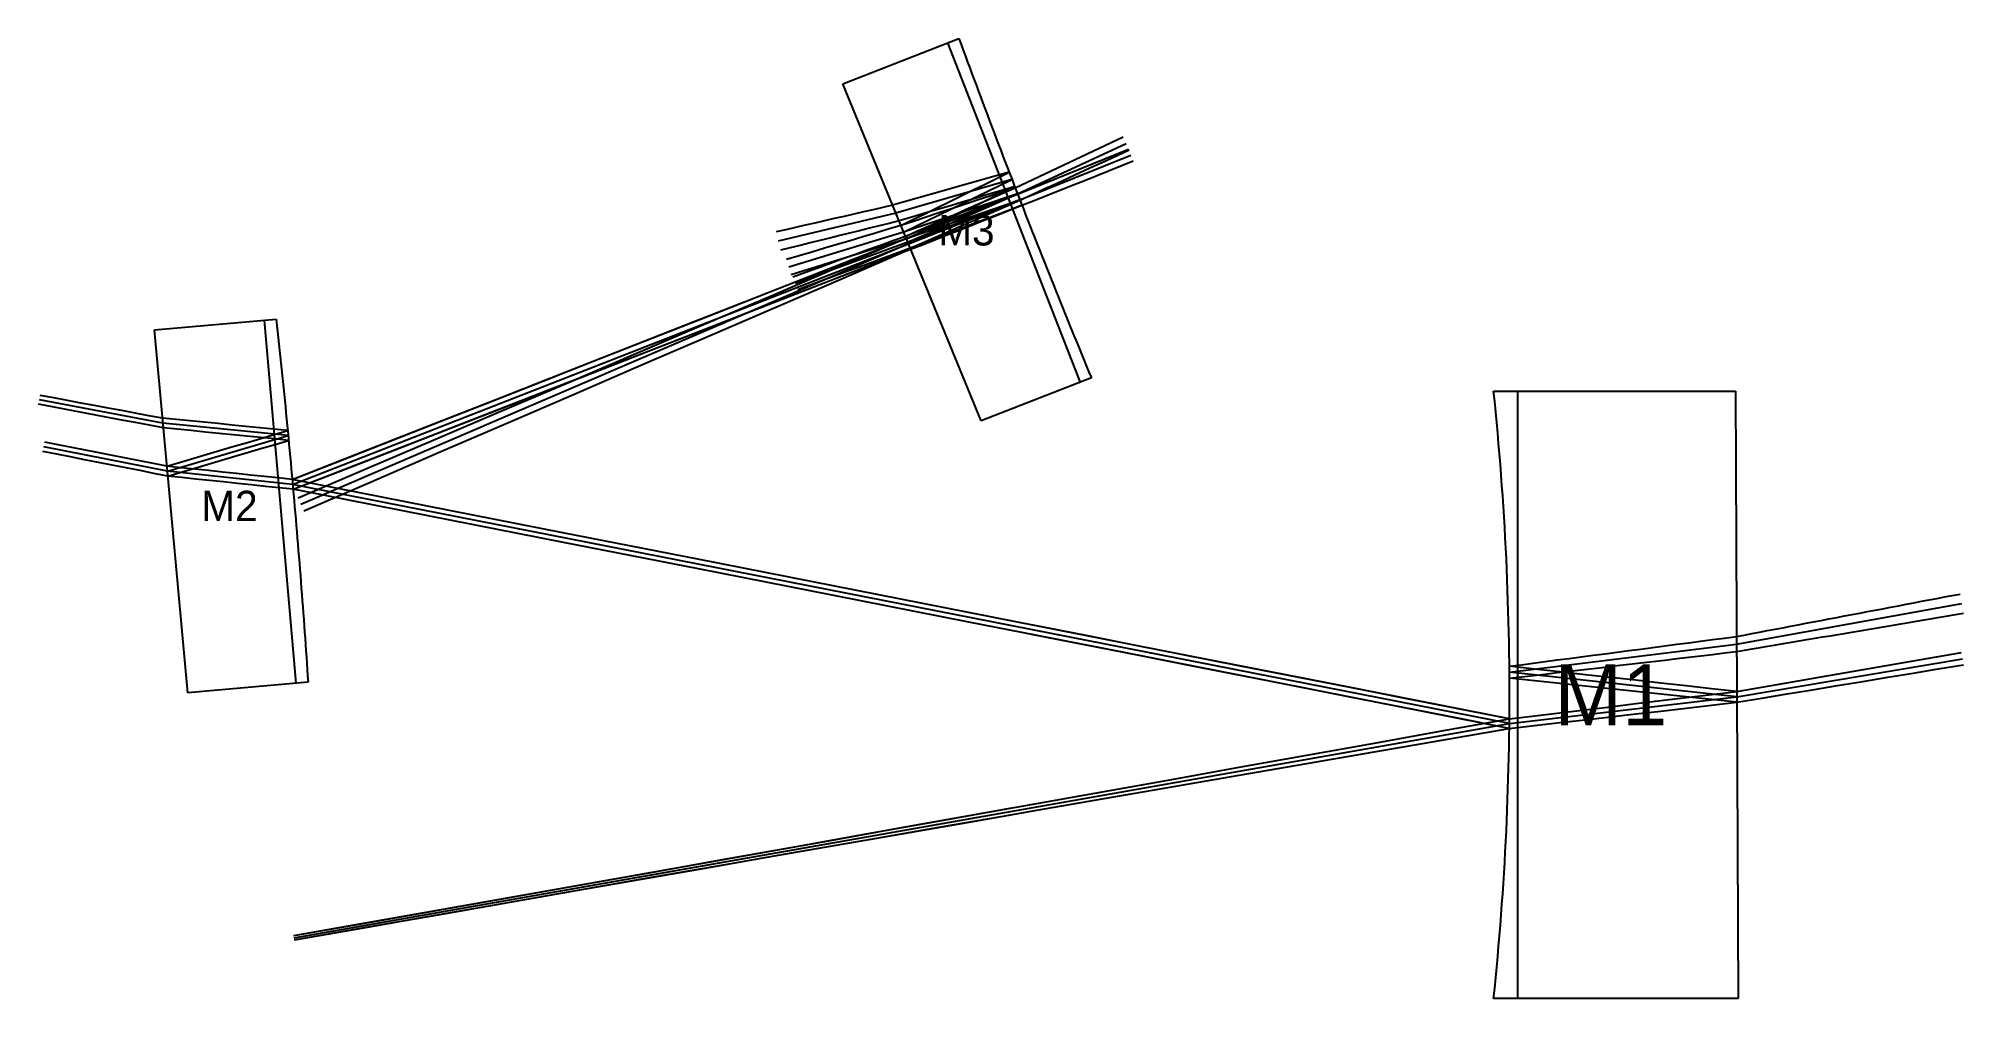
# Model space of a CAD drawing. Header units: millimetres. Extents: x -105 to 687, y -25 to 370.
import ezdxf

# ---------------------------------------------------------------- set-up
doc = ezdxf.new("R2010")
doc.units = ezdxf.units.MM
for name, color, linetype in [('main_beam1', 255, 'Continuous'), ('main_beam1_width', 255, 'Continuous'), ('main_beam2', 255, 'Continuous'), ('main_beam2_width', 255, 'Continuous'), ('main_beam3', 255, 'Continuous'), ('main_beam3_width', 255, 'Continuous'), ('Mirrors', 255, 'Continuous'), ('source_beam', 255, 'Continuous'), ('source_beam_width', 255, 'Continuous'), ('text', 255, 'Continuous')]:
    doc.layers.add(name, color=color, linetype=linetype)

msp = doc.modelspace()

# ---------------------------------------------------------------- linework, layer by layer
at = {"layer": 'main_beam1'}
for p, q in [((593.38, 120.91), (686.03, 137.56)), ((499.96, 109.3), (593.38, 120.91)), ((593.48, 99.14), (686.33, 114.88)), ((593.48, 99.14), (499.96, 109.3)), ((499.94, 88.15), (593.48, 99.14)), ((0, 0), (499.94, 88.15))]:
    msp.add_line(p, q, dxfattribs=at)
at = {"layer": 'main_beam1_width'}
for points in [[(593.37, 124.03), (596.54, 124.63), (599.71, 125.23), (602.88, 125.83), (606.05, 126.44), (609.22, 127.04), (612.39, 127.64), (615.56, 128.24), (618.73, 128.85), (621.91, 129.45), (625.08, 130.05), (628.25, 130.65), (631.42, 131.26), (634.59, 131.86), (637.76, 132.46), (640.93, 133.06), (644.1, 133.67), (647.27, 134.27), (650.44, 134.87), (653.61, 135.47), (656.79, 136.08), (659.96, 136.68), (663.13, 137.28), (666.3, 137.88), (669.47, 138.49), (672.64, 139.09), (675.81, 139.69), (678.98, 140.3), (682.15, 140.9), (685.32, 141.5)], [(593.39, 117.81), (596.61, 118.35), (599.83, 118.9), (603.05, 119.44), (606.27, 119.99), (609.49, 120.53), (612.71, 121.08), (615.93, 121.63), (619.14, 122.17), (622.36, 122.72), (625.58, 123.26), (628.8, 123.81), (632.02, 124.35), (635.24, 124.9), (638.46, 125.45), (641.68, 125.99), (644.89, 126.54), (648.11, 127.08), (651.33, 127.63), (654.55, 128.17), (657.77, 128.72), (660.99, 129.26), (664.21, 129.81), (667.43, 130.36), (670.64, 130.9), (673.86, 131.45), (677.08, 131.99), (680.3, 132.54), (683.52, 133.08), (686.74, 133.63)], [(499.94, 111.77), (504.86, 112.41), (509.78, 113.06), (514.69, 113.7), (519.61, 114.35), (524.53, 114.99), (529.44, 115.64), (534.36, 116.28), (539.28, 116.93), (544.2, 117.57), (549.11, 118.22), (554.03, 118.86), (558.95, 119.51), (563.86, 120.15), (568.78, 120.8), (573.7, 121.44), (578.62, 122.09), (583.53, 122.73), (588.45, 123.38), (593.37, 124.02)], [(593.47, 101.36), (583.07, 102.51), (572.68, 103.67), (562.29, 104.83), (551.9, 105.98), (541.51, 107.14), (531.12, 108.3), (520.73, 109.45), (510.33, 110.61), (499.94, 111.77)], [(499.98, 106.83), (504.9, 107.41), (509.81, 107.99), (514.73, 108.56), (519.65, 109.14), (524.56, 109.72), (529.48, 110.3), (534.4, 110.87), (539.31, 111.45), (544.23, 112.03), (549.15, 112.61), (554.06, 113.18), (558.98, 113.76), (563.9, 114.34), (568.81, 114.92), (573.73, 115.49), (578.64, 116.07), (583.56, 116.65), (588.48, 117.23), (593.39, 117.8)], [(593.47, 101.36), (603.74, 103.14), (614.01, 104.92), (624.28, 106.7), (634.55, 108.49), (644.82, 110.27), (655.09, 112.05), (665.36, 113.83), (675.63, 115.62), (685.9, 117.4)], [(593.49, 96.92), (603.85, 98.64), (614.21, 100.36), (624.57, 102.07), (634.94, 103.79), (645.3, 105.51), (655.66, 107.22), (666.03, 108.94), (676.39, 110.65), (686.75, 112.37)], [(593.49, 96.92), (583.1, 98.02), (572.71, 99.13), (562.32, 100.23), (551.93, 101.33), (541.54, 102.43), (531.15, 103.53), (520.76, 104.63), (510.37, 105.73), (499.98, 106.83)], [(499.92, 86.18), (510.32, 87.37), (520.71, 88.57), (531.11, 89.76), (541.5, 90.96), (551.9, 92.15), (562.3, 93.34), (572.69, 94.54), (583.09, 95.73), (593.49, 96.92)], [(499.96, 90.13), (510.35, 91.38), (520.74, 92.62), (531.13, 93.87), (541.52, 95.12), (551.91, 96.37), (562.3, 97.61), (572.69, 98.86), (583.08, 100.11), (593.47, 101.36)], [(-0.16, 0.89), (27.64, 5.79), (55.43, 10.71), (83.22, 15.63), (111.01, 20.57), (138.79, 25.51), (166.58, 30.46), (194.37, 35.41), (222.15, 40.37), (249.93, 45.33), (277.71, 50.3), (305.5, 55.27), (333.28, 60.25), (361.06, 65.22), (388.84, 70.2), (416.62, 75.18), (444.4, 80.16), (472.18, 85.14), (499.96, 90.13)], [(0.16, -0.89), (27.91, 4), (55.67, 8.88), (83.43, 13.75), (111.19, 18.61), (138.95, 23.47), (166.71, 28.31), (194.48, 33.15), (222.24, 37.99), (250.01, 42.82), (277.77, 47.65), (305.54, 52.47), (333.31, 57.29), (361.08, 62.11), (388.84, 66.93), (416.61, 71.74), (444.38, 76.56), (472.15, 81.37), (499.92, 86.18)]]:
    msp.add_lwpolyline(points, dxfattribs=at)
at = {"layer": 'main_beam2'}
for p, q in [((-53.95, 211.87), (-104.8, 221.42)), ((-2.45, 206.79), (-53.95, 211.87)), ((-52.13, 192.06), (-2.45, 206.79)), ((-52.13, 192.06), (-102.96, 202.13)), ((-0.59, 186.64), (-52.13, 192.06)), ((499.94, 88.15), (-0.59, 186.64))]:
    msp.add_line(p, q, dxfattribs=at)
at = {"layer": 'main_beam2_width'}
for points in [[(-54.13, 213.86), (-59.72, 214.9), (-65.31, 215.94), (-70.91, 216.98), (-76.5, 218.02), (-82.09, 219.07), (-87.69, 220.11), (-93.28, 221.15), (-98.87, 222.19), (-104.46, 223.23)], [(-53.76, 209.88), (-59.47, 210.96), (-65.18, 212.04), (-70.89, 213.12), (-76.6, 214.2), (-82.31, 215.28), (-88.02, 216.36), (-93.73, 217.44), (-99.44, 218.52), (-105.14, 219.6)], [(-2.64, 208.84), (-8.36, 209.39), (-14.08, 209.95), (-19.8, 210.51), (-25.53, 211.07), (-31.25, 211.63), (-36.97, 212.18), (-42.69, 212.74), (-48.41, 213.3), (-54.13, 213.86)], [(-2.25, 204.74), (-7.98, 205.32), (-13.7, 205.89), (-19.42, 206.46), (-25.15, 207.03), (-30.87, 207.6), (-36.59, 208.17), (-42.32, 208.74), (-48.04, 209.31), (-53.76, 209.88)], [(-52.31, 194.11), (-46.79, 195.74), (-41.28, 197.38), (-35.76, 199.02), (-30.24, 200.65), (-24.72, 202.29), (-19.2, 203.93), (-13.68, 205.56), (-8.16, 207.2), (-2.64, 208.84)], [(-51.94, 190.02), (-57.65, 191.15), (-63.36, 192.28), (-69.07, 193.41), (-74.79, 194.54), (-80.5, 195.67), (-86.21, 196.8), (-91.92, 197.93), (-97.63, 199.06), (-103.35, 200.19)], [(-52.31, 194.11), (-57.9, 195.21), (-63.48, 196.32), (-69.07, 197.43), (-74.65, 198.53), (-80.24, 199.64), (-85.82, 200.75), (-91.41, 201.85), (-96.99, 202.96), (-102.58, 204.07)], [(-51.94, 190.02), (-46.42, 191.66), (-40.9, 193.29), (-35.38, 194.93), (-29.86, 196.57), (-24.34, 198.2), (-18.82, 199.84), (-13.29, 201.47), (-7.77, 203.11), (-2.25, 204.74)], [(-0.77, 188.67), (-6.5, 189.28), (-12.22, 189.88), (-17.95, 190.48), (-23.68, 191.09), (-29.41, 191.69), (-35.13, 192.3), (-40.86, 192.9), (-46.59, 193.5), (-52.31, 194.11)], [(-0.41, 184.6), (-6.13, 185.2), (-11.86, 185.8), (-17.58, 186.41), (-23.31, 187.01), (-29.03, 187.61), (-34.76, 188.22), (-40.49, 188.82), (-46.21, 189.42), (-51.94, 190.02)], [(499.96, 90.13), (444.32, 101.06), (388.68, 112), (333.04, 122.94), (277.4, 133.88), (221.77, 144.83), (166.13, 155.79), (110.5, 166.75), (54.86, 177.71), (-0.77, 188.67)], [(499.92, 86.18), (444.33, 97.13), (388.74, 108.08), (333.15, 119.02), (277.56, 129.96), (221.97, 140.9), (166.38, 151.83), (110.78, 162.76), (55.19, 173.68), (-0.41, 184.6)]]:
    msp.add_lwpolyline(points, dxfattribs=at)
at = {"layer": 'main_beam3'}
for p, q in [((297.59, 306.19), (342.32, 327)), ((298.51, 303.82), (344.25, 322.14)), ((295.29, 312.15), (247.54, 298.29)), ((250.76, 290.43), (295.29, 312.15)), ((297.59, 306.19), (250.76, 290.43)), ((252.45, 286.3), (297.59, 306.19)), ((298.51, 303.82), (252.45, 286.3)), ((252.72, 285.65), (298.51, 303.82)), ((247.54, 298.29), (199.17, 286.77)), ((-0.59, 186.64), (252.72, 285.65)), ((252.72, 285.65), (2.84, 178.29)), ((250.76, 290.43), (203.49, 276.03)), ((252.45, 286.3), (206.19, 269.32))]:
    msp.add_line(p, q, dxfattribs=at)
at = {"layer": 'main_beam3_width'}
for points in [[(296.6, 308.76), (301.54, 311.08), (306.48, 313.41), (311.42, 315.73), (316.36, 318.06), (321.31, 320.38), (326.25, 322.7), (331.19, 325.03), (336.13, 327.35), (341.07, 329.68)], [(297.61, 306.14), (302.69, 308.18), (307.76, 310.23), (312.84, 312.27), (317.91, 314.32), (322.99, 316.36), (328.06, 318.41), (333.14, 320.45), (338.21, 322.5), (343.28, 324.54)], [(298.59, 303.63), (303.58, 305.93), (308.58, 308.23), (313.58, 310.53), (318.58, 312.83), (323.57, 315.12), (328.57, 317.42), (333.57, 319.72), (338.57, 322.02), (343.56, 324.32)], [(299.41, 301.51), (304.5, 303.53), (309.59, 305.56), (314.68, 307.58), (319.77, 309.61), (324.85, 311.64), (329.94, 313.66), (335.03, 315.69), (340.12, 317.71), (345.21, 319.74)], [(294.15, 315.12), (288.82, 313.61), (283.49, 312.1), (278.17, 310.59), (272.84, 309.08), (267.51, 307.57), (262.19, 306.06), (256.86, 304.55), (251.54, 303.04), (246.21, 301.53)], [(296.44, 309.18), (291.15, 307.61), (285.86, 306.04), (280.58, 304.47), (275.29, 302.9), (270.01, 301.34), (264.72, 299.77), (259.43, 298.2), (254.15, 296.63), (248.86, 295.06)], [(249.63, 293.17), (254.58, 295.61), (259.53, 298.05), (264.47, 300.49), (269.42, 302.93), (274.36, 305.36), (279.31, 307.8), (284.26, 310.24), (289.2, 312.68), (294.15, 315.12)], [(251.88, 287.69), (256.83, 290.08), (261.78, 292.46), (266.74, 294.85), (271.69, 297.24), (276.64, 299.63), (281.59, 302.01), (286.54, 304.4), (291.49, 306.79), (296.44, 309.18)], [(246.21, 301.53), (242.21, 300.61), (238.22, 299.7), (234.22, 298.78), (230.23, 297.87), (226.23, 296.96), (222.24, 296.04), (218.24, 295.13), (214.24, 294.21), (210.25, 293.3), (206.25, 292.38), (202.26, 291.47), (198.26, 290.55)], [(296.6, 308.76), (291.38, 307.03), (286.16, 305.29), (280.94, 303.56), (275.73, 301.83), (270.51, 300.1), (265.29, 298.37), (260.07, 296.64), (254.85, 294.9), (249.63, 293.17)], [(251.46, 288.72), (256.47, 290.95), (261.49, 293.18), (266.51, 295.4), (271.52, 297.63), (276.54, 299.85), (281.55, 302.08), (286.57, 304.31), (291.58, 306.53), (296.6, 308.76)], [(297.61, 306.14), (292.49, 304.2), (287.36, 302.27), (282.23, 300.33), (277.1, 298.4), (271.97, 296.46), (266.84, 294.53), (261.72, 292.59), (256.59, 290.66), (251.46, 288.72)], [(251.8, 287.89), (256.89, 289.92), (261.98, 291.94), (267.07, 293.97), (272.16, 296), (277.25, 298.03), (282.34, 300.05), (287.43, 302.08), (292.52, 304.11), (297.61, 306.14)], [(298.59, 303.63), (293.4, 301.86), (288.21, 300.09), (283.02, 298.32), (277.83, 296.54), (272.64, 294.77), (267.45, 293), (262.26, 291.23), (257.07, 289.46), (251.88, 287.69)], [(253.44, 283.88), (258.46, 286.08), (263.48, 288.27), (268.49, 290.47), (273.51, 292.66), (278.52, 294.85), (283.54, 297.05), (288.56, 299.24), (293.57, 301.44), (298.59, 303.63)], [(299.41, 301.51), (294.31, 299.55), (289.2, 297.59), (284.09, 295.63), (278.98, 293.68), (273.87, 291.72), (268.77, 289.76), (263.66, 287.8), (258.55, 285.84), (253.44, 283.88)], [(253.64, 283.41), (258.73, 285.42), (263.81, 287.43), (268.9, 289.44), (273.98, 291.45), (279.07, 293.46), (284.15, 295.47), (289.24, 297.49), (294.33, 299.5), (299.41, 301.51)], [(248.86, 295.06), (244.79, 294.06), (240.73, 293.05), (236.66, 292.04), (232.6, 291.03), (228.53, 290.03), (224.46, 289.02), (220.4, 288.01), (216.33, 287.01), (212.27, 286), (208.2, 284.99), (204.13, 283.98), (200.07, 282.98)], [(249.63, 293.17), (244.4, 291.62), (239.17, 290.06), (233.94, 288.5), (228.7, 286.94), (223.47, 285.38), (218.24, 283.83), (213.01, 282.27), (207.77, 280.71), (202.54, 279.15)], [(-0.77, 188.68), (27.29, 199.7), (55.36, 210.72), (83.42, 221.74), (111.49, 232.76), (139.55, 243.79), (167.61, 254.81), (195.68, 265.84), (223.74, 276.86), (251.8, 287.89)], [(251.8, 287.89), (224.01, 276.01), (196.22, 264.13), (168.43, 252.25), (140.64, 240.37), (112.85, 228.49), (85.06, 216.61), (57.26, 204.73), (29.47, 192.86), (1.68, 180.98)], [(251.88, 287.69), (246.61, 286.05), (241.34, 284.41), (236.07, 282.77), (230.8, 281.12), (225.53, 279.48), (220.25, 277.84), (214.98, 276.2), (209.71, 274.56), (204.44, 272.92)], [(251.46, 288.72), (246.32, 286.86), (241.18, 285), (236.05, 283.14), (230.91, 281.27), (225.77, 279.41), (220.64, 277.55), (215.5, 275.68), (210.36, 273.82), (205.22, 271.96)], [(-0.41, 184.6), (27.82, 195.58), (56.05, 206.56), (84.27, 217.54), (112.5, 228.52), (140.73, 239.5), (168.96, 250.48), (197.18, 261.46), (225.41, 272.43), (253.64, 283.41)], [(253.64, 283.41), (225.9, 271.43), (198.16, 259.45), (170.42, 247.48), (142.68, 235.5), (114.95, 223.52), (87.21, 211.54), (59.47, 199.56), (31.73, 187.58), (3.99, 175.6)], [(253.44, 283.89), (248.3, 281.97), (243.16, 280.06), (238.02, 278.15), (232.87, 276.24), (227.73, 274.33), (222.59, 272.42), (217.44, 270.51), (212.3, 268.6), (207.16, 266.69)]]:
    msp.add_lwpolyline(points, dxfattribs=at)
at = {"layer": 'Mirrors'}
for p, q in [((225.7, 351.53), (273.5, 370.17)), ((268.85, 368.35), (323.33, 228.6)), ((282.63, 212.73), (225.7, 351.53)), ((-57.47, 250.26), (-7.34, 254.64)), ((-12.32, 254.21), (0.76, 104.78)), ((-43.75, 100.89), (-57.47, 250.26)), ((327.99, 230.42), (282.63, 212.73)), ((493.47, 225), (592.93, 225)), ((503.47, -25), (503.47, 225)), ((592.93, 225), (594.02, -25)), ((5.74, 105.22), (-43.75, 100.89)), ((594.02, -25), (493.47, -25))]:
    msp.add_line(p, q, dxfattribs=at)
for points in [[(273.5, 370.17), (274.39, 367.74), (275.28, 365.31), (276.18, 362.88), (277.07, 360.46), (277.97, 358.03), (278.86, 355.6), (279.76, 353.18), (280.66, 350.75), (281.57, 348.33), (282.47, 345.91), (283.38, 343.48), (284.29, 341.06), (285.2, 338.64), (286.11, 336.22), (287.02, 333.8), (287.94, 331.38), (288.85, 328.96), (289.77, 326.55), (290.69, 324.13), (291.62, 321.71), (292.54, 319.3), (293.47, 316.88), (294.4, 314.47), (295.33, 312.06), (296.26, 309.64), (297.19, 307.23), (298.12, 304.82), (299.06, 302.41), (300, 300), (300, 300), (300.94, 297.59), (301.88, 295.18), (302.83, 292.77), (303.77, 290.37), (304.72, 287.96), (305.67, 285.56), (306.62, 283.15), (307.57, 280.75), (308.53, 278.34), (309.48, 275.94), (310.44, 273.54), (311.4, 271.14), (312.36, 268.73), (313.33, 266.33), (314.29, 263.93), (315.26, 261.54), (316.23, 259.14), (317.2, 256.74), (318.17, 254.34), (319.14, 251.95), (320.12, 249.55), (321.1, 247.16), (322.08, 244.76), (323.06, 242.37), (324.04, 239.98), (325.03, 237.59), (326.01, 235.2), (327, 232.8), (327.99, 230.42)], [(-7.34, 254.64), (-7.06, 252.07), (-6.78, 249.5), (-6.5, 246.93), (-6.23, 244.36), (-5.96, 241.78), (-5.69, 239.21), (-5.42, 236.64), (-5.15, 234.07), (-4.89, 231.49), (-4.63, 228.92), (-4.37, 226.35), (-4.11, 223.77), (-3.85, 221.2), (-3.6, 218.63), (-3.34, 216.05), (-3.09, 213.48), (-2.84, 210.9), (-2.59, 208.33), (-2.35, 205.76), (-2.11, 203.18), (-1.86, 200.61), (-1.62, 198.03), (-1.39, 195.46), (-1.15, 192.88), (-0.92, 190.3), (-0.68, 187.73), (-0.45, 185.15), (-0.23, 182.58), (0, 180), (0, 180), (0.22, 177.42), (0.45, 174.85), (0.67, 172.27), (0.89, 169.69), (1.1, 167.12), (1.32, 164.54), (1.53, 161.96), (1.74, 159.38), (1.95, 156.81), (2.16, 154.23), (2.36, 151.65), (2.57, 149.07), (2.77, 146.49), (2.97, 143.91), (3.17, 141.34), (3.36, 138.76), (3.56, 136.18), (3.75, 133.6), (3.94, 131.02), (4.13, 128.44), (4.31, 125.86), (4.5, 123.28), (4.68, 120.7), (4.86, 118.12), (5.04, 115.54), (5.22, 112.96), (5.39, 110.38), (5.56, 107.8), (5.74, 105.22)], [(493.47, -25), (493.92, -20.69), (494.34, -16.38), (494.76, -12.07), (495.15, -7.76), (495.53, -3.45), (495.9, 0.86), (496.25, 5.17), (496.58, 9.48), (496.9, 13.79), (497.2, 18.1), (497.49, 22.41), (497.76, 26.72), (498.02, 31.03), (498.26, 35.34), (498.48, 39.66), (498.69, 43.97), (498.88, 48.28), (499.06, 52.59), (499.23, 56.9), (499.37, 61.21), (499.5, 65.52), (499.62, 69.83), (499.72, 74.14), (499.81, 78.45), (499.88, 82.76), (499.93, 87.07), (499.97, 91.38), (499.99, 95.69), (500, 100), (500, 100), (499.99, 104.31), (499.97, 108.62), (499.93, 112.93), (499.88, 117.24), (499.81, 121.55), (499.72, 125.86), (499.62, 130.17), (499.5, 134.48), (499.37, 138.79), (499.23, 143.1), (499.06, 147.41), (498.88, 151.72), (498.69, 156.03), (498.48, 160.34), (498.26, 164.66), (498.02, 168.97), (497.76, 173.28), (497.49, 177.59), (497.2, 181.9), (496.9, 186.21), (496.58, 190.52), (496.25, 194.83), (495.9, 199.14), (495.53, 203.45), (495.15, 207.76), (494.76, 212.07), (494.34, 216.38), (493.92, 220.69), (493.47, 225)]]:
    msp.add_lwpolyline(points, dxfattribs=at)
at = {"layer": 'source_beam'}
for p, q in [((-0.59, 186.64), (185.69, 259.45)), ((499.94, 88.15), (303.7, 126.76)), ((0, 0), (295.44, 52.09))]:
    msp.add_line(p, q, dxfattribs=at)
at = {"layer": 'source_beam_width'}
for points in [[(-0.77, 188.68), (19.86, 196.77), (40.48, 204.87), (61.11, 212.97), (81.73, 221.07), (102.36, 229.18), (122.98, 237.28), (143.6, 245.38), (164.23, 253.48), (184.85, 261.58)], [(-0.41, 184.6), (20.36, 192.68), (41.13, 200.76), (61.9, 208.84), (82.67, 216.92), (103.44, 225), (124.21, 233.08), (144.98, 241.16), (165.75, 249.23), (186.52, 257.31)], [(499.96, 90.13), (478.19, 94.4), (456.43, 98.68), (434.66, 102.96), (412.9, 107.24), (391.13, 111.52), (369.37, 115.8), (347.6, 120.08), (325.84, 124.36), (304.07, 128.64)], [(499.92, 86.18), (478.08, 90.48), (456.24, 94.79), (434.39, 99.09), (412.55, 103.39), (390.71, 107.69), (368.86, 111.99), (347.02, 116.29), (325.18, 120.59), (303.34, 124.89)], [(-0.16, 0.89), (29.39, 6.1), (58.93, 11.33), (88.47, 16.56), (118.01, 21.81), (147.54, 27.07), (177.08, 32.33), (206.61, 37.6), (236.14, 42.87), (265.68, 48.15), (295.21, 53.43)], [(0.16, -0.89), (29.7, 4.32), (59.25, 9.51), (88.8, 14.69), (118.35, 19.87), (147.9, 25.03), (177.45, 30.19), (207.01, 35.34), (236.56, 40.48), (266.12, 45.62), (295.68, 50.76)]]:
    msp.add_lwpolyline(points, dxfattribs=at)

# ---------------------------------------------------------------- texts
at = {"layer": 'text'}
for s, height, p in [('M3', 12.5, (264.96, 284.96)), ('M2', 12.5, (-38.21, 171.5)), ('M1', 25, (518.47, 87.5))]:
    msp.add_text(s, height=height, dxfattribs=at).set_placement(p)

doc.saveas('drawing.dxf')
